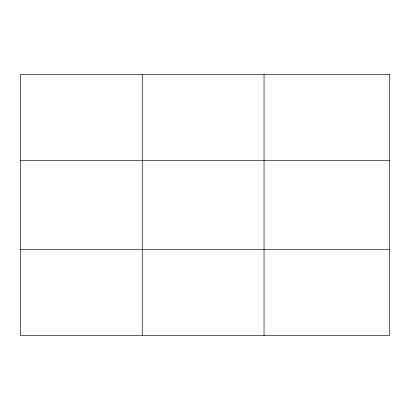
<?xml version="1.0" encoding="UTF-8"?>
<svg xmlns="http://www.w3.org/2000/svg" width="410" height="410" viewBox="0 0 410 410"><rect width="100%" height="100%" fill="white"/><g stroke="black" fill="none" stroke-linecap="round" stroke-linejoin="round"><path stroke-width="0.61" d="M142.27 74.492L142.27 335.508M264.04 74.492L264.04 335.508M20.5 160.628L389.5 160.628M20.5 249.372L389.5 249.372M389.5 74.492L389.5 335.508L20.5 335.508L20.5 74.492L389.5 74.492"/></g></svg>
